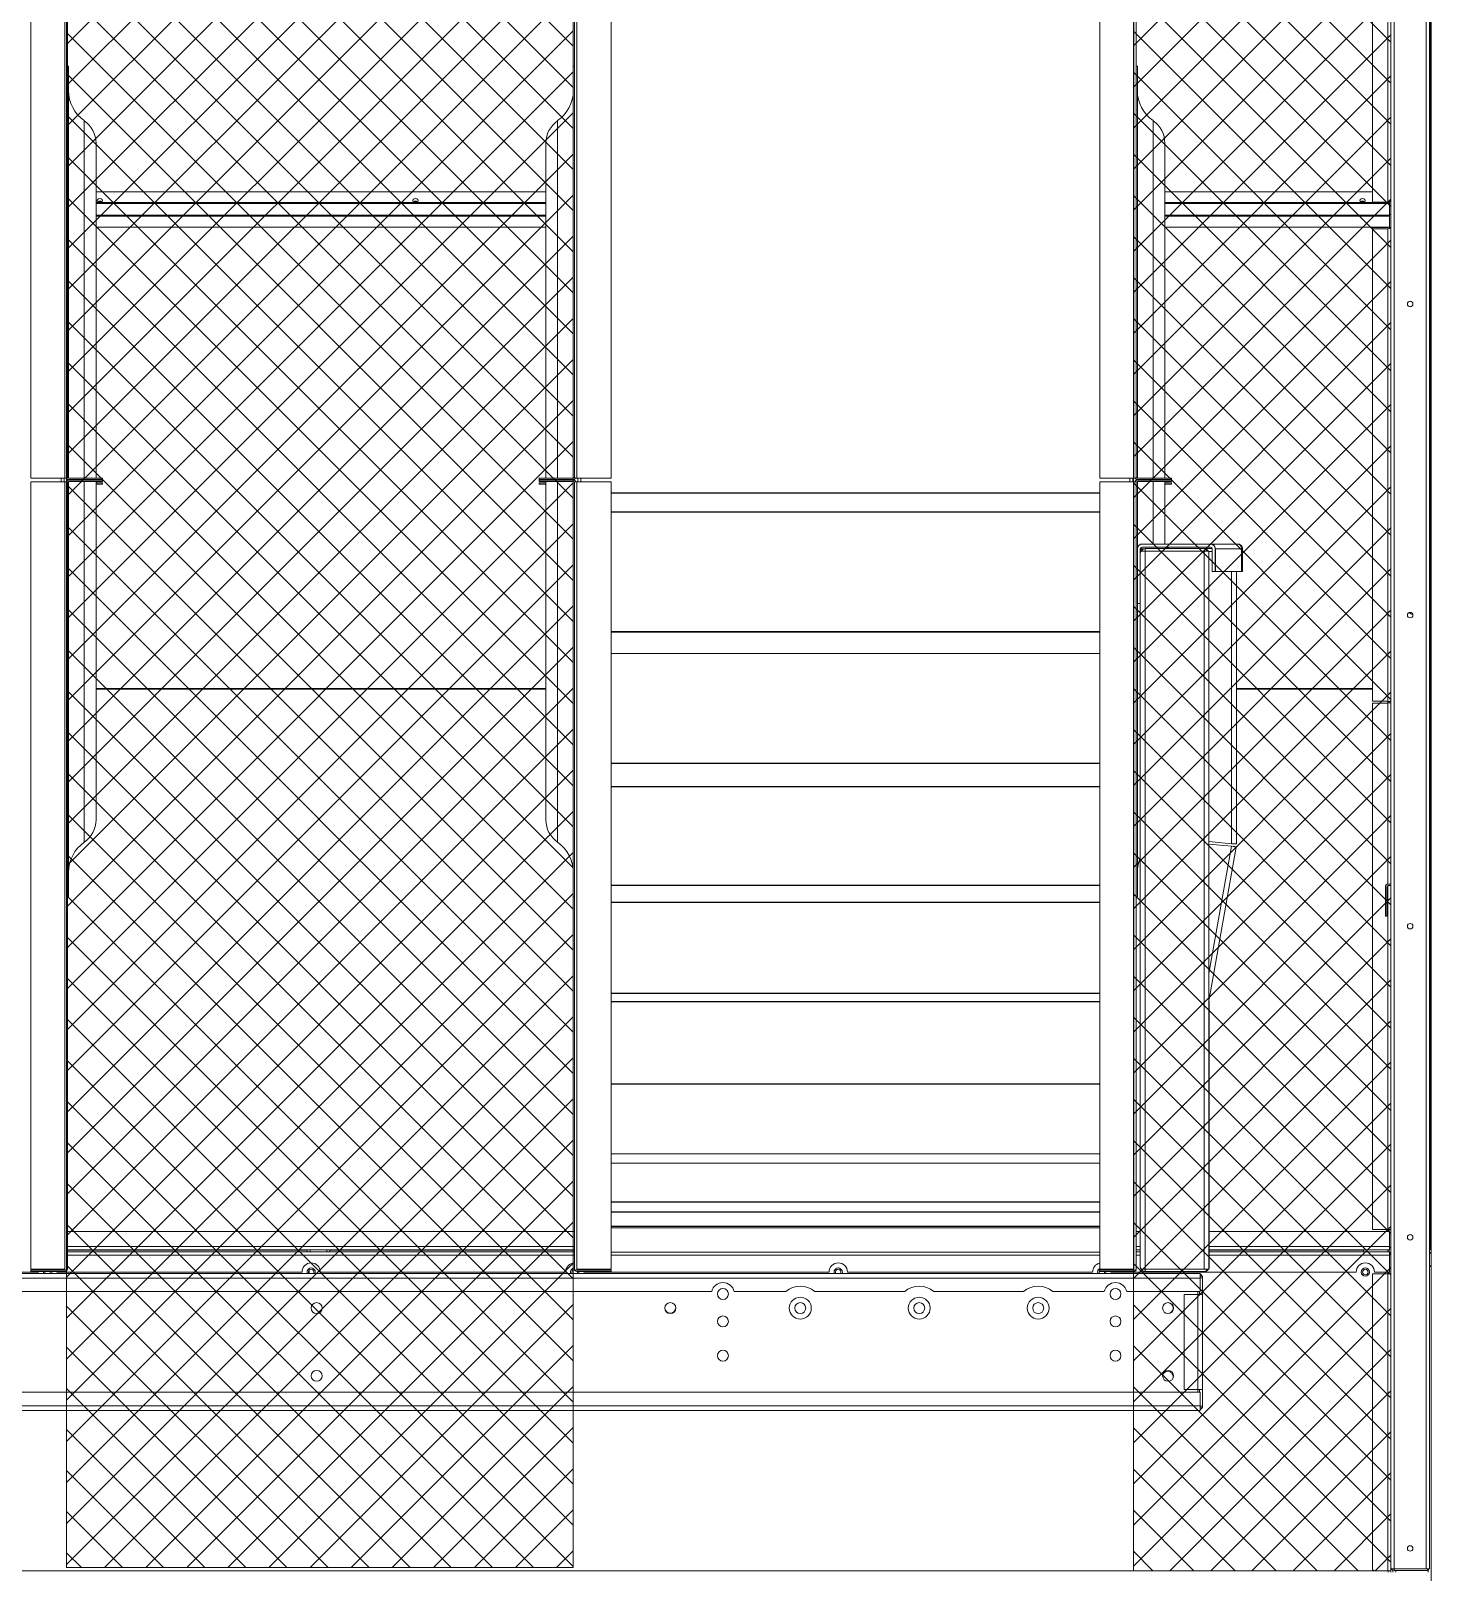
# Model space of a CAD drawing. Header units: millimetres. Extents: x -17070 to 48083, y -291348 to 45670.
# Drawn here: x 39357 to 40887, y 32607 to 34292 of the extents above; entities that cross this region are included whole.
import ezdxf

# ---------------------------------------------------------------- set-up
doc = ezdxf.new("R2010")
doc.units = ezdxf.units.MM
pattern_1 = [(45, (-1466092.448, -400540.574), (-22.4506403, 22.4506403), []), (135, (-1466092.448, -400540.574), (-22.4506403, -22.4506403), [])]

# ---------------------------------------------------------------- blocks, each defined once
blk = doc.blocks.new('2')
at = {"lineweight": 5}
h = blk.add_hatch(dxfattribs=at)
h.set_pattern_fill('ANSI37', scale=10)
h.set_pattern_definition(pattern_1)
h.paths.add_polyline_path([(39949.9, 32612.3), (39949.9, 34728.7), (39396.1, 34728.7), (39396.1, 32612.3)])
h = blk.add_hatch(dxfattribs=at)
h.set_pattern_fill('ANSI37', scale=10)
h.set_pattern_definition(pattern_1)
h.paths.add_polyline_path([(40843.4, 32608.9), (40843.4, 34725.3), (40561.9, 34725.3), (40561.9, 32608.9)])
at = {"color": 7, "lineweight": 20}
for p, q in [((40843.4, 32612.7), (40843.4, 36053.9)), ((40846.8, 32611), (40846.8, 36055.6)), ((40882, 36055.6), (40882, 32611)), ((40885.4, 36055.6), (40885.4, 32611)), ((40886.2, 32960.7), (40886.2, 35813.9)), ((37536, 32933.9), (40634.8, 32933.9)), ((37536, 32928.7), (40634.8, 32928.7)), ((38069.6, 32913.9), (40101.1, 32913.9)), ((37536, 32803.9), (40634.8, 32803.9)), ((40634.8, 32789.1), (37536, 32789.1)), ((40634.8, 32783.9), (37536, 32783.9)), ((37334.4, 32608.9), (40840.4, 32608.9))]:
    blk.add_line(p, q, dxfattribs=at)
at = {"color": 0, "lineweight": 20}
blk.add_line((40887.4, 36054), (40887.4, 32659.2), dxfattribs=at)
at = {"color": 7, "lineweight": 20, "ltscale": 0.258309}
for p, q in [((40823.4, 34724.5), (40823.4, 34104.6)), ((40840, 34104.6), (40840, 34724.5))]:
    blk.add_line(p, q, dxfattribs=at)
at = {"color": 7, "lineweight": 20, "ltscale": 0.349833}
for p, q in [((39357.1, 33803.1), (39357.1, 34642.7)), ((39394.3, 34642.7), (39394.3, 33803.1)), ((39953.9, 34642.7), (39953.9, 33803.1)), ((39991.1, 33803.1), (39991.1, 34642.7)), ((40525.1, 33803.1), (40525.1, 34642.7)), ((40562.3, 34642.7), (40562.3, 33803.1))]:
    blk.add_line(p, q, dxfattribs=at)
at = {"color": 7, "lineweight": 20, "ltscale": 0.348833}
for p, q in [((39397.1, 34641.5), (39397.1, 33804.3)), ((39951.1, 34641.5), (39951.1, 33804.3)), ((40565.1, 34641.5), (40565.1, 33804.3))]:
    blk.add_line(p, q, dxfattribs=at)
at = {"color": 7, "lineweight": 20, "ltscale": 0.023157}
for p, q in [((39397.1, 34197.8), (39397.1, 34253.3)), ((39398.3, 34197.8), (39398.3, 34253.3)), ((40565.1, 34197.8), (40565.1, 34253.3)), ((40566.3, 34197.8), (40566.3, 34253.3)), ((39949.9, 33400.9), (39949.9, 33345.3))]:
    blk.add_line(p, q, dxfattribs=at)
at = {"color": 7, "lineweight": 20, "ltscale": 0.0005}
for p, q in [((39397.1, 34253.3), (39398.3, 34253.3)), ((39951.1, 34253.3), (39949.9, 34253.3)), ((40565.1, 34253.3), (40566.3, 34253.3)), ((39397.1, 33345.3), (39398.3, 33345.3)), ((39951.1, 33345.3), (39949.9, 33345.3)), ((40565.1, 33345.3), (40566.3, 33345.3))]:
    blk.add_line(p, q, dxfattribs=at)
at = {"color": 7, "lineweight": 20, "ltscale": 0.187583}
blk.add_line((39949.9, 34253.3), (39949.9, 33803.1), dxfattribs=at)
at = {"color": 7, "lineweight": 20, "ltscale": 0.16394}
for p, q in [((39397.1, 33804.3), (39397.1, 34197.8)), ((40565.1, 33804.3), (40565.1, 34197.8))]:
    blk.add_line(p, q, dxfattribs=at)
at = {"color": 7, "lineweight": 20, "ltscale": 0.164426}
for p, q in [((39398.3, 33803.1), (39398.3, 34197.8)), ((40566.3, 33803.1), (40566.3, 34197.8))]:
    blk.add_line(p, q, dxfattribs=at)
at = {"color": 7, "lineweight": 20, "ltscale": 0.020113}
for p, q in [((39415.4, 34145.4), (39415.4, 34193.6)), ((40583.4, 34145.4), (40583.4, 34193.6)), ((39932.7, 33453.3), (39932.7, 33405))]:
    blk.add_line(p, q, dxfattribs=at)
at = {"color": 7, "lineweight": 20, "ltscale": 0.162715}
blk.add_line((39932.7, 34193.6), (39932.7, 33803.1), dxfattribs=at)
at = {"color": 7, "lineweight": 20, "ltscale": 0.018857}
for p, q in [((39428.3, 34169), (39428.3, 34123.8)), ((40596.3, 34169), (40596.3, 34123.8)), ((39428.3, 33429.6), (39428.3, 33474.9)), ((39919.9, 33429.6), (39919.9, 33474.9))]:
    blk.add_line(p, q, dxfattribs=at)
at = {"color": 7, "lineweight": 20, "ltscale": 0.152458}
for p, q in [((39428.3, 33803.1), (39428.3, 34169)), ((39919.9, 33803.1), (39919.9, 34169)), ((40596.3, 33803.1), (40596.3, 34169))]:
    blk.add_line(p, q, dxfattribs=at)
at = {"color": 7, "lineweight": 20, "ltscale": 0.142602}
for p, q in [((39415.4, 33803.1), (39415.4, 34145.4)), ((40583.4, 33803.1), (40583.4, 34145.4))]:
    blk.add_line(p, q, dxfattribs=at)
at = {"color": 7, "lineweight": 20, "ltscale": 0.133601}
for p, q in [((39428.3, 34123.8), (39428.3, 33803.1)), ((40596.3, 34123.8), (40596.3, 33803.1))]:
    blk.add_line(p, q, dxfattribs=at)
at = {"color": 7, "lineweight": 20, "ltscale": 0.20484}
for p, q in [((39919.9, 34116), (39428.3, 34116)), ((39919.9, 34104.3), (39428.3, 34104.3)), ((39919.9, 34103), (39428.3, 34103)), ((39919.9, 34090.3), (39428.3, 34090.3)), ((39919.9, 34089.1), (39428.3, 34089.1)), ((39428.3, 34077.1), (39919.9, 34077.1)), ((39919.9, 33573.1), (39428.3, 33573.1)), ((39919.9, 33572.2), (39428.3, 33572.2))]:
    blk.add_line(p, q, dxfattribs=at)
at = {"color": 7, "lineweight": 20, "ltscale": 0.094629}
blk.add_line((40823.4, 34116), (40596.3, 34116), dxfattribs=at)
at = {"color": 7, "lineweight": 20, "ltscale": 0.102254}
for p, q in [((40841.7, 34104.3), (40596.3, 34104.3)), ((40841.7, 34103), (40596.3, 34103)), ((40841.7, 34089.1), (40596.3, 34089.1))]:
    blk.add_line(p, q, dxfattribs=at)
at = {"color": 7, "lineweight": 20, "ltscale": 0.006917}
for p, q in [((40823.4, 34104.6), (40840, 34104.6)), ((40840, 34076.9), (40823.4, 34076.9)), ((40840, 34075.6), (40823.4, 34075.6)), ((40823.4, 33559.1), (40840, 33559.1)), ((40840, 33556.9), (40823.4, 33556.9)), ((40823.4, 32981.7), (40840, 32981.7)), ((40841.7, 32963.1), (40841.7, 32979.7)), ((40823.4, 32933.3), (40840, 32933.3))]:
    blk.add_line(p, q, dxfattribs=at)
at = {"color": 7, "lineweight": 20, "ltscale": 0.000183495}
blk.add_line((40841.4, 34104.8), (40841.4, 34104.3), dxfattribs=at)
at = {"color": 7, "lineweight": 20, "ltscale": 0.000535656}
for p, q in [((40841.7, 34103), (40841.7, 34104.3)), ((40823.4, 34075.6), (40823.4, 34076.9))]:
    blk.add_line(p, q, dxfattribs=at)
at = {"color": 7, "lineweight": 20, "ltscale": 0.005298}
blk.add_line((40841.7, 34090.3), (40841.7, 34103), dxfattribs=at)
at = {"color": 7, "lineweight": 20, "ltscale": 0.102253}
for p, q in [((40841.7, 34090.3), (40596.3, 34090.3)), ((40596.3, 34077.1), (40841.7, 34077.1))]:
    blk.add_line(p, q, dxfattribs=at)
at = {"color": 7, "lineweight": 20, "ltscale": 0.000708334}
for p, q in [((40843.4, 34091.2), (40841.7, 34091.2)), ((40846.8, 32609.3), (40846.8, 32611))]:
    blk.add_line(p, q, dxfattribs=at)
at = {"color": 7, "lineweight": 20, "ltscale": 4.87896e-05}
blk.add_line((40841.7, 34091.1), (40841.7, 34091.2), dxfattribs=at)
at = {"color": 7, "lineweight": 20, "ltscale": 0.000506051}
blk.add_line((40841.7, 34089.1), (40841.7, 34090.3), dxfattribs=at)
at = {"color": 7, "lineweight": 20, "ltscale": 0.004993}
blk.add_line((40841.7, 34077.1), (40841.7, 34089.1), dxfattribs=at)
at = {"color": 7, "lineweight": 20, "ltscale": 0.215196}
for p, q in [((40823.4, 34075.6), (40823.4, 33559.1)), ((40840, 33559.1), (40840, 34075.6))]:
    blk.add_line(p, q, dxfattribs=at)
at = {"color": 7, "lineweight": 20, "ltscale": 0.000102715}
for p, q in [((40840, 34076.9), (40840, 34077.1)), ((40841.4, 34077.1), (40841.4, 34076.9))]:
    blk.add_line(p, q, dxfattribs=at)
at = {"color": 7, "lineweight": 20, "ltscale": 0.000833333}
for p, q in [((40843.4, 34076.9), (40841.4, 34076.9)), ((40840, 32979.7), (40840, 32981.7)), ((40841.4, 32981.7), (40841.4, 32979.7)), ((40843.4, 32981.7), (40841.4, 32981.7)), ((40840, 32933.3), (40840, 32935.3)), ((40885.4, 32942.3), (40887.4, 32942.3)), ((40887.4, 32941.5), (40885.4, 32941.5))]:
    blk.add_line(p, q, dxfattribs=at)
at = {"color": 7, "lineweight": 20, "ltscale": 0.0155}
for p, q in [((39394.3, 33803.1), (39357.1, 33803.1)), ((39394.3, 33798.9), (39357.1, 33798.9)), ((39398.3, 33803.1), (39435.5, 33803.1)), ((39398.3, 33801.5), (39435.5, 33801.5)), ((39435.5, 33800.9), (39398.3, 33800.9)), ((39435.5, 33799.3), (39398.3, 33799.3)), ((39949.9, 33803.1), (39912.7, 33803.1)), ((39949.9, 33801.5), (39912.7, 33801.5)), ((39912.7, 33800.9), (39949.9, 33800.9)), ((39912.7, 33799.3), (39949.9, 33799.3)), ((39953.9, 33803.1), (39991.1, 33803.1)), ((39953.9, 33798.9), (39991.1, 33798.9)), ((40562.3, 33803.1), (40525.1, 33803.1)), ((40562.3, 33798.9), (40525.1, 33798.9)), ((40566.3, 33803.1), (40603.5, 33803.1)), ((40566.3, 33801.5), (40603.5, 33801.5)), ((40603.5, 33800.9), (40566.3, 33800.9)), ((40603.5, 33799.3), (40566.3, 33799.3)), ((39394.3, 32938.3), (39357.1, 32938.3)), ((39357.1, 32938), (39394.3, 32938)), ((39394.3, 32937.5), (39357.1, 32937.5)), ((39394.3, 32935.9), (39357.1, 32935.9)), ((39953.9, 32938.3), (39991.1, 32938.3)), ((39991.1, 32938), (39953.9, 32938)), ((39953.9, 32937.5), (39991.1, 32937.5)), ((39953.9, 32935.9), (39991.1, 32935.9)), ((40562.3, 32938.3), (40525.1, 32938.3)), ((40525.1, 32938), (40562.3, 32938)), ((40562.3, 32937.5), (40525.1, 32937.5)), ((40562.3, 32935.9), (40525.1, 32935.9))]:
    blk.add_line(p, q, dxfattribs=at)
at = {"color": 7, "lineweight": 20, "ltscale": 0.358583}
for p, q in [((39357.1, 32938.3), (39357.1, 33798.9)), ((39394.3, 33798.9), (39394.3, 32938.3)), ((39953.9, 33798.9), (39953.9, 32938.3)), ((39991.1, 32938.3), (39991.1, 33798.9)), ((40525.1, 32938.3), (40525.1, 33798.9)), ((40562.3, 33798.9), (40562.3, 32938.3))]:
    blk.add_line(p, q, dxfattribs=at)
at = {"color": 7, "lineweight": 20, "ltscale": 0.00175}
for p, q in [((39390.1, 33798.9), (39390.1, 33803.1)), ((39393.5, 33798.9), (39393.5, 33803.1)), ((39954.7, 33798.9), (39954.7, 33803.1)), ((39958.1, 33798.9), (39958.1, 33803.1)), ((40558.1, 33798.9), (40558.1, 33803.1)), ((40561.5, 33798.9), (40561.5, 33803.1))]:
    blk.add_line(p, q, dxfattribs=at)
at = {"color": 7, "lineweight": 20, "ltscale": 0.000824955}
for p, q in [((39396.2, 33803.1), (39394.3, 33803.1)), ((39951.9, 33803.1), (39953.9, 33803.1)), ((40564.2, 33803.1), (40562.3, 33803.1)), ((39396.2, 32937.5), (39394.3, 32937.5)), ((39951.9, 32937.5), (39953.9, 32937.5)), ((40564.2, 32937.5), (40562.3, 32937.5))]:
    blk.add_line(p, q, dxfattribs=at)
at = {"color": 7, "lineweight": 20, "ltscale": 0.000912135}
for p, q in [((39396.4, 33798.9), (39394.3, 33798.9)), ((39951.7, 33798.9), (39953.9, 33798.9)), ((40564.4, 33798.9), (40562.3, 33798.9))]:
    blk.add_line(p, q, dxfattribs=at)
at = {"color": 7, "lineweight": 20, "ltscale": 0.000112267}
for p, q in [((39395.5, 33799.3), (39395.7, 33799.3)), ((40563.5, 33799.3), (40563.7, 33799.3))]:
    blk.add_line(p, q, dxfattribs=at)
at = {"color": 7, "lineweight": 20, "ltscale": 0.000166667}
for p, q in [((39395.5, 33799.3), (39395.5, 33798.9)), ((40563.5, 33799.3), (40563.5, 33798.9))]:
    blk.add_line(p, q, dxfattribs=at)
at = {"color": 7, "lineweight": 20, "ltscale": 0.000666667}
for p, q in [((39395.7, 33799.3), (39397.2, 33798.7)), ((39396.1, 33802.6), (39397.3, 33803.6)), ((39435.5, 33801.5), (39435.5, 33803.1)), ((39435.5, 33800.9), (39435.5, 33799.3)), ((39435.5, 33797.9), (39435.5, 33796.3)), ((39912.7, 33801.5), (39912.7, 33803.1)), ((39912.7, 33800.9), (39912.7, 33799.3)), ((39912.7, 33797.9), (39912.7, 33796.3)), ((39952, 33802.6), (39950.8, 33803.6)), ((39952.4, 33799.3), (39950.9, 33798.7)), ((40563.7, 33799.3), (40565.2, 33798.7)), ((40564.1, 33802.6), (40565.3, 33803.6)), ((40603.5, 33801.5), (40603.5, 33803.1)), ((40603.5, 33800.9), (40603.5, 33799.3)), ((40603.5, 33797.9), (40603.5, 33796.3)), ((40837.4, 33324.3), (40839, 33324.3)), ((39357.1, 32937.5), (39357.1, 32935.9)), ((39991.1, 32937.5), (39991.1, 32935.9)), ((40525.1, 32937.5), (40525.1, 32935.9)), ((40840.4, 32607.3), (40840.4, 32608.9))]:
    blk.add_line(p, q, dxfattribs=at)
at = {"color": 7, "lineweight": 20, "ltscale": 1.40382e-05}
for p, q in [((39397.1, 33804.3), (39397.1, 33804.3)), ((40565.1, 33804.3), (40565.1, 33804.3))]:
    blk.add_line(p, q, dxfattribs=at)
at = {"color": 7, "lineweight": 20, "ltscale": 0.000474957}
for p, q in [((39397.1, 33800.7), (39397.1, 33801.8)), ((40565.1, 33800.7), (40565.1, 33801.8))]:
    blk.add_line(p, q, dxfattribs=at)
at = {"color": 7, "lineweight": 20, "ltscale": 1.44759e-05}
for p, q in [((39397.1, 33798.2), (39397.1, 33798.1)), ((40565.1, 33798.2), (40565.1, 33798.1))]:
    blk.add_line(p, q, dxfattribs=at)
at = {"color": 7, "lineweight": 20, "ltscale": 0.188681}
for p, q in [((39397.1, 33345.3), (39397.1, 33798.2)), ((40565.1, 33345.3), (40565.1, 33798.2))]:
    blk.add_line(p, q, dxfattribs=at)
at = {"color": 7, "lineweight": 20, "ltscale": 0.358083}
for p, q in [((39397.1, 33798.1), (39397.1, 32938.7)), ((39951.1, 33798.1), (39951.1, 32938.7)), ((40565.1, 33798.1), (40565.1, 32938.7))]:
    blk.add_line(p, q, dxfattribs=at)
at = {"color": 7, "lineweight": 20, "ltscale": 0.000250005}
for p, q in [((39398.3, 33800.9), (39398.3, 33801.5)), ((39932.7, 33801.5), (39932.7, 33800.9)), ((39949.9, 33801.5), (39949.9, 33800.9)), ((40566.3, 33800.9), (40566.3, 33801.5))]:
    blk.add_line(p, q, dxfattribs=at)
at = {"color": 7, "lineweight": 20, "ltscale": 0.189167}
blk.add_line((39398.3, 33345.3), (39398.3, 33799.3), dxfattribs=at)
at = {"color": 7, "lineweight": 20, "ltscale": 0.000250003}
for p, q in [((39415.4, 33800.9), (39415.4, 33801.5)), ((40583.4, 33800.9), (40583.4, 33801.5))]:
    blk.add_line(p, q, dxfattribs=at)
at = {"color": 7, "lineweight": 20, "ltscale": 0.164299}
blk.add_line((39415.4, 33405), (39415.4, 33799.3), dxfattribs=at)
at = {"color": 7, "lineweight": 20, "ltscale": 0.00025}
for p, q in [((39428.3, 33801.5), (39428.3, 33800.9)), ((39428.3, 33800.9), (39428.3, 33801.5)), ((40596.3, 33801.5), (40596.3, 33800.9)), ((40596.3, 33800.9), (40596.3, 33801.5))]:
    blk.add_line(p, q, dxfattribs=at)
at = {"color": 7, "lineweight": 20, "ltscale": 0.154042}
blk.add_line((39428.3, 33799.3), (39428.3, 33429.6), dxfattribs=at)
at = {"color": 7, "lineweight": 20, "ltscale": 0.135185}
for p, q in [((39428.3, 33474.9), (39428.3, 33799.3)), ((39919.9, 33474.9), (39919.9, 33799.3))]:
    blk.add_line(p, q, dxfattribs=at)
at = {"color": 7, "lineweight": 20, "ltscale": 0.003004}
for p, q in [((39435.5, 33797.9), (39428.3, 33797.9)), ((39435.5, 33796.3), (39428.3, 33796.3)), ((40603.5, 33797.9), (40596.3, 33797.9)), ((40603.5, 33796.3), (40596.3, 33796.3))]:
    blk.add_line(p, q, dxfattribs=at)
at = {"color": 7, "lineweight": 20, "ltscale": 0.000249486}
for p, q in [((39435.5, 33800.9), (39435.5, 33801.5)), ((39912.7, 33800.9), (39912.7, 33801.5)), ((40603.5, 33800.9), (40603.5, 33801.5))]:
    blk.add_line(p, q, dxfattribs=at)
at = {"color": 7, "lineweight": 20, "ltscale": 0.003003}
for p, q in [((39912.7, 33797.9), (39919.9, 33797.9)), ((39912.7, 33796.3), (39919.9, 33796.3))]:
    blk.add_line(p, q, dxfattribs=at)
at = {"color": 7, "lineweight": 20, "ltscale": 0.000250031}
blk.add_line((39919.9, 33800.9), (39919.9, 33801.5), dxfattribs=at)
at = {"color": 7, "lineweight": 20, "ltscale": 0.144186}
blk.add_line((39932.7, 33799.3), (39932.7, 33453.3), dxfattribs=at)
at = {"color": 7, "lineweight": 20, "ltscale": 0.16601}
blk.add_line((39949.9, 33799.3), (39949.9, 33400.9), dxfattribs=at)
at = {"color": 7, "lineweight": 20, "ltscale": 0.000475359}
blk.add_line((39951.1, 33801.8), (39951.1, 33800.7), dxfattribs=at)
at = {"color": 7, "lineweight": 20, "ltscale": 0.000112674}
blk.add_line((39952.7, 33799.3), (39952.4, 33799.3), dxfattribs=at)
at = {"color": 7, "lineweight": 20, "ltscale": 0.000166447}
blk.add_line((39952.7, 33799.3), (39952.7, 33798.9), dxfattribs=at)
at = {"color": 7, "lineweight": 20, "ltscale": 0.03066}
blk.add_line((40566.3, 33725.7), (40566.3, 33799.3), dxfattribs=at)
at = {"color": 7, "lineweight": 20, "ltscale": 0.0285}
for p, q in [((40583.4, 33730.9), (40583.4, 33799.3)), ((40596.3, 33799.3), (40596.3, 33730.9)), ((40596.3, 33730.9), (40596.3, 33799.3))]:
    blk.add_line(p, q, dxfattribs=at)
at = {"color": 7, "lineweight": 20, "ltscale": 0.2225}
for p, q in [((39991.1, 33787), (40525.1, 33787)), ((39991.1, 33786.4), (40525.1, 33786.4)), ((39991.1, 33766.1), (40525.1, 33766.1)), ((39991.1, 33765.8), (40525.1, 33765.8)), ((39991.1, 33635.4), (40525.1, 33635.4)), ((39991.1, 33634.8), (40525.1, 33634.8)), ((39991.1, 33611.5), (40525.1, 33611.5)), ((39991.1, 33611.2), (40525.1, 33611.2)), ((39991.1, 33491.6), (40525.1, 33491.6)), ((39991.1, 33491), (40525.1, 33491)), ((39991.1, 33465.8), (40525.1, 33465.8)), ((39991.1, 33465.6), (40525.1, 33465.6)), ((39991.1, 33358.2), (40525.1, 33358.2)), ((39991.1, 33357.7), (40525.1, 33357.7)), ((39991.1, 33339.5), (40525.1, 33339.5)), ((39991.1, 33339.3), (40525.1, 33339.3)), ((39991.1, 33240.2), (40525.1, 33240.2)), ((39991.1, 33239.8), (40525.1, 33239.8)), ((39991.1, 33230.9), (40525.1, 33230.9)), ((39991.1, 33230.7), (40525.1, 33230.7)), ((39991.1, 33141.2), (40525.1, 33141.2)), ((39991.1, 33140.8), (40525.1, 33140.8)), ((39991.1, 33064.6), (40525.1, 33064.6)), ((39991.1, 33064.4), (40525.1, 33064.4)), ((39991.1, 33054.5), (40525.1, 33054.5)), ((39991.1, 33054.4), (40525.1, 33054.4)), ((39991.1, 33011.9), (40525.1, 33011.9)), ((39991.1, 33011.7), (40525.1, 33011.7)), ((39991.1, 33001), (40525.1, 33001)), ((39991.1, 33000.9), (40525.1, 33000.9)), ((39991.1, 32985.3), (40525.1, 32985.3)), ((39991.1, 32985.2), (40525.1, 32985.2)), ((39991.1, 32983.8), (40525.1, 32983.8)), ((40525.1, 32957.2), (39991.1, 32957.2)), ((39991.1, 32957.2), (40525.1, 32957.2)), ((40525.1, 32953.9), (39991.1, 32953.9))]:
    blk.add_line(p, q, dxfattribs=at)
at = {"color": 7, "lineweight": 20, "ltscale": 0.024917}
for p, q in [((40566.3, 33665.9), (40566.3, 33725.7)), ((40569.5, 33665.9), (40569.5, 33725.7))]:
    blk.add_line(p, q, dxfattribs=at)
at = {"color": 7, "lineweight": 20, "ltscale": 0.000166594}
blk.add_line((40569.5, 33730.5), (40569.5, 33730.9), dxfattribs=at)
at = {"color": 7, "lineweight": 20, "ltscale": 0.00081822}
blk.add_line((40569.5, 33730.9), (40571.4, 33730.9), dxfattribs=at)
at = {"color": 7, "lineweight": 20, "ltscale": 0.000997463}
blk.add_line((40570.2, 33723.3), (40570.2, 33725.7), dxfattribs=at)
at = {"color": 7, "lineweight": 20, "ltscale": 0.00128}
blk.add_line((40570.2, 33725.7), (40573.2, 33725.7), dxfattribs=at)
at = {"color": 7, "lineweight": 20, "ltscale": 0.000634599}
for p, q in [((40571, 33724.4), (40572.1, 33723.3)), ((40571, 32937.5), (40572.1, 32938.5))]:
    blk.add_line(p, q, dxfattribs=at)
at = {"color": 7, "lineweight": 20, "ltscale": 9.39111e-06}
blk.add_line((40571.4, 33727.7), (40571.5, 33727.7), dxfattribs=at)
at = {"color": 7, "lineweight": 20, "ltscale": 0.031083}
for p, q in [((40571.5, 33730.9), (40646.1, 33730.9)), ((40571.5, 33727.7), (40646.1, 33727.7))]:
    blk.add_line(p, q, dxfattribs=at)
at = {"color": 7, "lineweight": 20, "ltscale": 0.02775}
for p, q in [((40641.3, 33725.9), (40574.7, 33725.9)), ((40641.3, 32935.9), (40574.7, 32935.9))]:
    blk.add_line(p, q, dxfattribs=at)
at = {"color": 7, "lineweight": 20, "ltscale": 0.001083}
for p, q in [((40574.7, 33725.9), (40574.7, 33723.3)), ((40641.3, 33725.9), (40641.3, 33723.3)), ((40574.7, 32935.9), (40574.7, 32938.5)), ((40641.3, 32935.9), (40641.3, 32938.5)), ((40637.4, 32930.7), (40634.8, 32930.7)), ((40637.4, 32928.9), (40634.8, 32928.9)), ((40637.4, 32788.9), (40634.8, 32788.9)), ((40637.4, 32787.1), (40634.8, 32787.1))]:
    blk.add_line(p, q, dxfattribs=at)
at = {"color": 7, "lineweight": 20, "ltscale": 0.002829}
blk.add_line((40641.3, 33725.9), (40648, 33725.9), dxfattribs=at)
at = {"color": 7, "lineweight": 20, "ltscale": 0.000819267}
blk.add_line((40648.1, 33730.9), (40646.1, 33730.9), dxfattribs=at)
at = {"color": 7, "lineweight": 20, "ltscale": 8.70759e-06}
blk.add_line((40646.1, 33727.7), (40646.1, 33727.7), dxfattribs=at)
at = {"color": 7, "lineweight": 20, "ltscale": 0.000166639}
blk.add_line((40648.1, 33730.5), (40648.1, 33730.9), dxfattribs=at)
at = {"color": 7, "lineweight": 20, "ltscale": 0.000291667}
for p, q in [((40648.1, 33730.9), (40648.8, 33730.9)), ((40677.4, 33730.9), (40678.1, 33730.9))]:
    blk.add_line(p, q, dxfattribs=at)
at = {"color": 7, "lineweight": 20, "ltscale": 0.010333}
for p, q in [((40648.1, 33725.7), (40648.1, 33700.9)), ((40651.3, 33725.7), (40651.3, 33700.9)), ((40651.5, 33725.7), (40651.5, 33700.9)), ((40680.1, 33700.9), (40680.1, 33725.7)), ((40681.3, 33725.7), (40681.3, 33700.9))]:
    blk.add_line(p, q, dxfattribs=at)
at = {"color": 7, "lineweight": 20, "ltscale": 0.011195}
blk.add_line((40675.6, 33730.9), (40648.8, 33730.9), dxfattribs=at)
at = {"color": 7, "lineweight": 20, "ltscale": 0.000314939}
blk.add_line((40648.8, 33730.2), (40648.8, 33730.9), dxfattribs=at)
at = {"color": 7, "lineweight": 20, "ltscale": 0.011916}
for p, q in [((40680.1, 33725.7), (40651.5, 33725.7)), ((40651.5, 33700.9), (40680.1, 33700.9))]:
    blk.add_line(p, q, dxfattribs=at)
at = {"color": 7, "lineweight": 20, "ltscale": 0.000721688}
blk.add_line((40677.4, 33730.9), (40675.6, 33730.9), dxfattribs=at)
at = {"color": 7, "lineweight": 20, "ltscale": 0.000343137}
blk.add_line((40678.1, 33730.9), (40678.1, 33730.1), dxfattribs=at)
at = {"color": 7, "lineweight": 20, "ltscale": 0.324833}
blk.add_line((40569.5, 32941.1), (40569.5, 33720.7), dxfattribs=at)
at = {"color": 7, "lineweight": 20, "ltscale": 0.001783}
for p, q in [((40570.4, 33723.3), (40574.7, 33723.3)), ((40570.4, 32938.5), (40574.7, 32938.5))]:
    blk.add_line(p, q, dxfattribs=at)
at = {"color": 7, "lineweight": 20, "ltscale": 0.026917}
for p, q in [((40639.3, 33723.3), (40574.7, 33723.3)), ((40639.3, 32938.5), (40574.7, 32938.5))]:
    blk.add_line(p, q, dxfattribs=at)
at = {"color": 7, "lineweight": 20, "ltscale": 0.327}
for p, q in [((40574.7, 32938.5), (40574.7, 33723.3)), ((40639.3, 33723.3), (40639.3, 32938.5)), ((40644.5, 33723.3), (40644.5, 32938.5))]:
    blk.add_line(p, q, dxfattribs=at)
at = {"color": 7, "lineweight": 20, "ltscale": 0.002167}
for p, q in [((40639.3, 33723.3), (40644.5, 33723.3)), ((40669, 33400.7), (40674.1, 33399.8)), ((40669.3, 33403.5), (40674.5, 33403.5)), ((40634.8, 32933.9), (40634.8, 32928.7)), ((40639.3, 32938.5), (40644.5, 32938.5)), ((40632.2, 32910.7), (40637.4, 32910.7)), ((40632.2, 32807.1), (40637.4, 32807.1)), ((40634.8, 32783.9), (40634.8, 32789.1))]:
    blk.add_line(p, q, dxfattribs=at)
at = {"color": 7, "lineweight": 20, "ltscale": 0.0015}
blk.add_line((40644.5, 33722.7), (40648.1, 33722.7), dxfattribs=at)
at = {"color": 7, "lineweight": 20, "ltscale": 0.001333}
for p, q in [((40648.1, 33700.9), (40651.3, 33700.9)), ((40569.5, 33665.9), (40566.3, 33665.9)), ((40671, 33400.6), (40674.2, 33400)), ((40671.3, 33403.5), (40674.5, 33403.5)), ((40671.3, 33403.3), (40674.5, 33403.3)), ((40843.4, 33359.3), (40840.2, 33359.3)), ((40843.4, 33357.7), (40840.2, 33357.7)), ((40632.2, 32913.9), (40632.2, 32910.7)), ((40634.2, 32910.7), (40634.2, 32913.9)), ((40632.2, 32807.1), (40632.2, 32803.9)), ((40634.2, 32803.9), (40634.2, 32807.1)), ((40637.4, 32807.1), (40634.2, 32807.1))]:
    blk.add_line(p, q, dxfattribs=at)
at = {"color": 7, "lineweight": 20, "ltscale": 0.000113034}
blk.add_line((40651.3, 33700.9), (40651.5, 33700.9), dxfattribs=at)
at = {"color": 7, "lineweight": 20, "ltscale": 0.123928}
for p, q in [((40669.3, 33700.9), (40669.3, 33403.5)), ((40674.5, 33700.9), (40674.5, 33403.5))]:
    blk.add_line(p, q, dxfattribs=at)
at = {"color": 7, "lineweight": 20, "ltscale": 0.000470301}
blk.add_line((40680.1, 33700.9), (40681.3, 33700.9), dxfattribs=at)
at = {"color": 7, "lineweight": 20, "ltscale": 0.133583}
blk.add_line((40566.3, 33345.3), (40566.3, 33665.9), dxfattribs=at)
at = {"color": 7, "lineweight": 20, "ltscale": 0.062042}
for p, q in [((40823.4, 33573.1), (40674.5, 33573.1)), ((40823.4, 33572.2), (40674.5, 33572.2))]:
    blk.add_line(p, q, dxfattribs=at)
at = {"color": 7, "lineweight": 20, "ltscale": 0.239669}
blk.add_line((40823.4, 33556.9), (40823.4, 32981.7), dxfattribs=at)
at = {"color": 7, "lineweight": 20, "ltscale": 0.000162643}
blk.add_line((40840, 33559.1), (40840, 33558.7), dxfattribs=at)
at = {"color": 7, "lineweight": 20, "ltscale": 0.000534728}
blk.add_line((40840, 33557.4), (40840, 33558.7), dxfattribs=at)
at = {"color": 7, "lineweight": 20, "ltscale": 0.001417}
for p, q in [((40843.4, 33557.4), (40840, 33557.4)), ((40843.4, 32981.7), (40840, 32981.7)), ((40841.7, 32959.7), (40841.7, 32963.1)), ((40841.7, 32957.3), (40841.7, 32953.9)), ((40840, 32933.3), (40843.4, 32933.3)), ((40882, 32611), (40885.4, 32611))]:
    blk.add_line(p, q, dxfattribs=at)
at = {"color": 7, "lineweight": 20, "ltscale": 0.000212316}
blk.add_line((40840, 33556.9), (40840, 33557.4), dxfattribs=at)
at = {"color": 7, "lineweight": 20, "ltscale": 0.082338}
blk.add_line((40840, 33359.3), (40840, 33556.9), dxfattribs=at)
at = {"color": 7, "lineweight": 20, "ltscale": 0.000615509}
blk.add_line((40841.4, 33557.4), (40841.4, 33558.9), dxfattribs=at)
at = {"color": 7, "lineweight": 20, "ltscale": 0.010373}
blk.add_line((40644.5, 33405.7), (40669.3, 33403.5), dxfattribs=at)
at = {"color": 7, "lineweight": 20, "ltscale": 0.010271}
blk.add_line((40644.5, 33402.9), (40669, 33400.7), dxfattribs=at)
at = {"color": 7, "lineweight": 20, "ltscale": 0.058923}
blk.add_line((40669, 33400.7), (40644.5, 33261.5), dxfattribs=at)
at = {"color": 7, "lineweight": 20, "ltscale": 0.07039}
blk.add_line((40674.1, 33399.8), (40644.8, 33233.5), dxfattribs=at)
at = {"color": 7, "lineweight": 20, "ltscale": 7.29072e-05}
for p, q in [((40671, 33400.6), (40671, 33400.4)), ((40671.3, 33403.3), (40671.3, 33403.5)), ((40674.2, 33400), (40674.1, 33399.8)), ((40674.5, 33403.3), (40674.5, 33403.5))]:
    blk.add_line(p, q, dxfattribs=at)
at = {"color": 7, "lineweight": 20, "ltscale": 0.000167165}
for p, q in [((40673.7, 33399.9), (40674.1, 33399.8)), ((40637.4, 32910.7), (40637, 32910.7))]:
    blk.add_line(p, q, dxfattribs=at)
at = {"color": 7, "lineweight": 20, "ltscale": 0.013417}
for p, q in [((40837.4, 33324.3), (40837.4, 33356.5)), ((40839, 33324.3), (40839, 33356.5))]:
    blk.add_line(p, q, dxfattribs=at)
at = {"color": 7, "lineweight": 20, "ltscale": 0.15666}
blk.add_line((40840, 32981.7), (40840, 33357.7), dxfattribs=at)
at = {"color": 7, "lineweight": 20, "ltscale": 0.32425}
blk.add_line((40887.4, 33362.3), (40887.4, 32584.1), dxfattribs=at)
at = {"color": 7, "lineweight": 20, "ltscale": 0.000144479}
blk.add_line((40644.8, 33233.5), (40644.5, 33233.5), dxfattribs=at)
at = {"color": 7, "lineweight": 20, "ltscale": 6.12627e-05}
for p, q in [((40644.6, 33231.2), (40644.5, 33231.2)), ((40644.5, 32939.1), (40644.6, 32939.1))]:
    blk.add_line(p, q, dxfattribs=at)
at = {"color": 7, "lineweight": 20, "ltscale": 0.121708}
blk.add_line((40644.6, 33231.2), (40644.6, 32939.1), dxfattribs=at)
at = {"color": 7, "lineweight": 20, "ltscale": 0.230833}
for p, q in [((39951.1, 32979.7), (39397.1, 32979.7)), ((39951.1, 32963.1), (39397.1, 32963.1)), ((39951.1, 32959.7), (39397.1, 32959.7)), ((39951.1, 32957.3), (39397.1, 32957.3)), ((39951.1, 32953.9), (39397.1, 32953.9))]:
    blk.add_line(p, q, dxfattribs=at)
at = {"color": 7, "lineweight": 20, "ltscale": 0.001834}
for p, q in [((40569.5, 32979.7), (40565.1, 32979.7)), ((40569.5, 32963.1), (40565.1, 32963.1)), ((40569.5, 32959.7), (40565.1, 32959.7)), ((40569.5, 32957.3), (40565.1, 32957.3)), ((40569.5, 32953.9), (40565.1, 32953.9))]:
    blk.add_line(p, q, dxfattribs=at)
at = {"color": 7, "lineweight": 20, "ltscale": 0.082106}
for p, q in [((40841.7, 32979.7), (40644.6, 32979.7)), ((40841.7, 32963.1), (40644.6, 32963.1)), ((40841.7, 32959.7), (40644.6, 32959.7)), ((40841.7, 32957.3), (40644.6, 32957.3)), ((40841.7, 32953.9), (40644.6, 32953.9))]:
    blk.add_line(p, q, dxfattribs=at)
at = {"color": 7, "lineweight": 20, "ltscale": 0.109084}
blk.add_line((39658.9, 32959.3), (39397.1, 32959.3), dxfattribs=at)
at = {"color": 7, "lineweight": 20, "ltscale": 0.001}
for p, q in [((39658.9, 32957.3), (39658.9, 32959.7)), ((39662.3, 32957.3), (39662.3, 32959.7)), ((39680.5, 32957.3), (39680.5, 32959.7)), ((39683.9, 32957.3), (39683.9, 32959.7)), ((40840, 32957.3), (40840, 32959.7)), ((40841.4, 32959.7), (40841.4, 32957.3))]:
    blk.add_line(p, q, dxfattribs=at)
at = {"color": 7, "lineweight": 20, "ltscale": 0.111332}
blk.add_line((39951.1, 32959.3), (39683.9, 32959.3), dxfattribs=at)
at = {"color": 7, "lineweight": 20, "ltscale": 0.007669}
blk.add_line((39991.1, 32957.2), (39991.1, 32938.8), dxfattribs=at)
at = {"color": 7, "lineweight": 20, "ltscale": 0.070314}
blk.add_line((40813.4, 32959.3), (40644.6, 32959.3), dxfattribs=at)
at = {"color": 7, "lineweight": 20, "ltscale": 0.000999741}
blk.add_line((40813.4, 32959.7), (40813.4, 32957.3), dxfattribs=at)
at = {"color": 7, "lineweight": 20, "ltscale": 0.000708333}
for p, q in [((40843.4, 32962.6), (40841.7, 32962.6)), ((40843.4, 32961.7), (40841.7, 32961.7)), ((40841.7, 32955.3), (40843.4, 32955.3)), ((40841.7, 32954.4), (40843.4, 32954.4)), ((40883.4, 32609.3), (40883.4, 32611))]:
    blk.add_line(p, q, dxfattribs=at)
at = {"color": 7, "lineweight": 20, "ltscale": 0.000415173}
blk.add_line((40842.4, 32956.3), (40841.7, 32955.6), dxfattribs=at)
at = {"color": 7, "lineweight": 20, "ltscale": 0.00775}
blk.add_line((40841.7, 32935.3), (40841.7, 32953.9), dxfattribs=at)
at = {"color": 7, "lineweight": 20, "ltscale": 0.00033334}
blk.add_line((40885.4, 32960.7), (40886.2, 32960.7), dxfattribs=at)
at = {"color": 7, "lineweight": 20, "ltscale": 0.000167347}
blk.add_line((40885.8, 32959.3), (40885.4, 32959.3), dxfattribs=at)
at = {"color": 7, "lineweight": 20, "ltscale": 0.000583334}
blk.add_line((40885.8, 32959.3), (40885.8, 32960.7), dxfattribs=at)
at = {"color": 7, "lineweight": 20, "ltscale": 0.000500046}
blk.add_line((40886.2, 32960.7), (40887.4, 32960.7), dxfattribs=at)
at = {"color": 7, "lineweight": 20, "ltscale": 0.111667}
for p, q in [((39365.4, 32935.3), (39097.4, 32935.3)), ((39653.4, 32935.3), (39385.4, 32935.3)), ((39941.4, 32935.3), (39673.4, 32935.3)), ((40229.4, 32935.3), (39961.4, 32935.3)), ((40517.4, 32935.3), (40249.4, 32935.3)), ((40805.4, 32935.3), (40537.4, 32935.3))]:
    blk.add_line(p, q, dxfattribs=at)
at = {"color": 7, "lineweight": 20, "ltscale": 0.000128262}
for p, q in [((39357.1, 32938.3), (39357.1, 32938)), ((40525.1, 32938.3), (40525.1, 32938))]:
    blk.add_line(p, q, dxfattribs=at)
at = {"color": 7, "lineweight": 20, "ltscale": 0.000333333}
for p, q in [((39394.3, 32937.5), (39394.3, 32938.3)), ((39953.9, 32937.5), (39953.9, 32938.3)), ((40562.3, 32937.5), (40562.3, 32938.3))]:
    blk.add_line(p, q, dxfattribs=at)
at = {"color": 7, "lineweight": 20, "ltscale": 0.000364732}
for p, q in [((39395.8, 32937.5), (39396.4, 32937)), ((39952.4, 32937.5), (39951.7, 32937)), ((40563.8, 32937.5), (40564.4, 32937))]:
    blk.add_line(p, q, dxfattribs=at)
at = {"color": 7, "lineweight": 20, "ltscale": 0.001515}
blk.add_line((39661.4, 32937.6), (39661.4, 32933.9), dxfattribs=at)
at = {"color": 7, "lineweight": 20, "ltscale": 0.00033324}
blk.add_line((39991.1, 32938.8), (39991.1, 32938), dxfattribs=at)
at = {"color": 7, "lineweight": 20, "ltscale": 6.13718e-05}
blk.add_line((40641.4, 32935.9), (40641.3, 32935.9), dxfattribs=at)
at = {"color": 7, "lineweight": 20, "ltscale": 0.000193526}
blk.add_line((40641.4, 32936.4), (40641.4, 32935.9), dxfattribs=at)
at = {"color": 7, "lineweight": 20, "ltscale": 0.134725}
blk.add_line((40823.4, 32610), (40823.4, 32933.3), dxfattribs=at)
at = {"color": 7, "lineweight": 20, "ltscale": 0.006792}
blk.add_line((40841.7, 32935.3), (40825.4, 32935.3), dxfattribs=at)
at = {"color": 7, "lineweight": 20, "ltscale": 0.135166}
blk.add_line((40840, 32933.3), (40840, 32608.9), dxfattribs=at)
at = {"color": 7, "lineweight": 20, "ltscale": 0.000833334}
blk.add_line((40841.4, 32935.3), (40841.4, 32933.3), dxfattribs=at)
at = {"color": 7, "lineweight": 20, "ltscale": 0.000128159}
blk.add_line((40843.1, 32933.3), (40843.4, 32933.3), dxfattribs=at)
at = {"color": 7, "lineweight": 20, "ltscale": 0.006167}
for p, q in [((40634.8, 32913.9), (40634.8, 32928.7)), ((40617.4, 32910.7), (40632.2, 32910.7)), ((40617.4, 32807.1), (40632.2, 32807.1)), ((40634.8, 32803.9), (40634.8, 32789.1))]:
    blk.add_line(p, q, dxfattribs=at)
at = {"color": 7, "lineweight": 20, "ltscale": 0.00075}
for p, q in [((40637.4, 32928.9), (40637.4, 32930.7)), ((40637.4, 32788.9), (40637.4, 32787.1))]:
    blk.add_line(p, q, dxfattribs=at)
at = {"color": 7, "lineweight": 20, "ltscale": 0.007583}
for p, q in [((40637.4, 32928.9), (40637.4, 32910.7)), ((40637.4, 32807.1), (40637.4, 32788.9))]:
    blk.add_line(p, q, dxfattribs=at)
at = {"color": 7, "lineweight": 20, "ltscale": 0.023491}
for p, q in [((40125.6, 32913.9), (40182, 32913.9)), ((40473.7, 32913.9), (40530.1, 32913.9))]:
    blk.add_line(p, q, dxfattribs=at)
at = {"color": 7, "lineweight": 20, "ltscale": 0.040938}
for p, q in [((40213.7, 32913.9), (40312, 32913.9)), ((40343.7, 32913.9), (40442, 32913.9))]:
    blk.add_line(p, q, dxfattribs=at)
at = {"color": 7, "lineweight": 20, "ltscale": 0.033397}
blk.add_line((40554.6, 32913.9), (40634.8, 32913.9), dxfattribs=at)
at = {"color": 7, "lineweight": 20, "ltscale": 0.043167}
for p, q in [((40617.4, 32807.1), (40617.4, 32910.7)), ((40632.2, 32910.7), (40632.2, 32807.1)), ((40637.4, 32910.7), (40637.4, 32807.1))]:
    blk.add_line(p, q, dxfattribs=at)
at = {"color": 7, "lineweight": 20, "ltscale": 1.02319e-05}
blk.add_line((39852.6, 32783.9), (39852.6, 32783.9), dxfattribs=at)
at = {"color": 7, "lineweight": 20, "ltscale": 1.03489e-05}
blk.add_line((39862.7, 32783.9), (39862.8, 32783.9), dxfattribs=at)
at = {"color": 7, "lineweight": 20, "ltscale": 0.002236}
blk.add_line((40843.4, 32612.7), (40843.4, 32607.3), dxfattribs=at)
at = {"color": 7, "lineweight": 20, "ltscale": 2.97138e-06}
blk.add_line((40843.4, 32608.9), (40843.4, 32608.9), dxfattribs=at)
at = {"color": 7, "lineweight": 20, "ltscale": 0.001131}
blk.add_line((40844, 32611), (40846.8, 32611), dxfattribs=at)
at = {"color": 7, "lineweight": 20, "ltscale": 0.000414935}
blk.add_line((40844.4, 32610.3), (40845.1, 32611), dxfattribs=at)
at = {"color": 7, "lineweight": 20, "ltscale": 0.000958698}
blk.add_line((40845.4, 32607.3), (40845.4, 32609.6), dxfattribs=at)
at = {"color": 7, "lineweight": 20, "ltscale": 0.014667}
blk.add_line((40882, 32611), (40846.8, 32611), dxfattribs=at)
at = {"color": 7, "lineweight": 20, "ltscale": 0.01525}
blk.add_line((40883.4, 32609.3), (40846.8, 32609.3), dxfattribs=at)
at = {"color": 7, "lineweight": 20, "ltscale": 0.000832753}
blk.add_line((40848.8, 32607.3), (40848.8, 32609.3), dxfattribs=at)
at = {"color": 7, "lineweight": 20, "ltscale": 0.001105}
blk.add_line((40884, 32607.3), (40884, 32610), dxfattribs=at)
at = {"color": 0, "lineweight": 20}
for points in [[(39396.1, 34728.7), (39949.9, 34728.7), (39949.9, 32612.3), (39396.1, 32612.3)], [(40561.9, 34725.3), (40843.4, 34725.3), (40843.4, 32608.9), (40561.9, 32608.9)]]:
    blk.add_lwpolyline(points, close=True, dxfattribs=at)
at = {"color": 7, "lineweight": 20}
for centre, radius in [((40864.4, 33993.3), 3), ((40864.4, 33653.3), 3), ((40864.4, 33313.3), 3), ((40864.4, 32973.3), 3), ((40815.4, 32935.3), 4.5), ((40815.4, 32935.3), 3), ((40113.4, 32911.4), 6), ((40542.4, 32911.4), 6), ((39669.4, 32895.9), 6), ((40055.9, 32895.9), 6), ((40197.9, 32895.9), 12), ((40197.9, 32895.9), 6), ((40327.9, 32895.9), 12), ((40327.9, 32895.9), 6), ((40457.9, 32895.9), 12), ((40457.9, 32895.9), 6), ((40599.9, 32895.9), 6), ((40113.4, 32881.4), 6), ((40542.4, 32881.4), 6), ((40113.4, 32843.9), 6), ((40542.4, 32843.9), 6), ((39669.4, 32821.9), 6), ((40599.9, 32821.9), 6), ((40864.4, 32633.3), 3)]:
    blk.add_circle(centre, radius, dxfattribs=at)
for centre, radius, start, end in [((39438.3, 34226.5), 40, 180, 235.142), ((39909.9, 34226.5), 40, 304.858, 359.9364), ((40606.3, 34226.5), 40, 180, 235.142), ((39398.3, 34169), 30, 0, 55.142), ((39949.9, 34169), 30, 124.858, 180), ((40566.3, 34169), 30, 0, 55.142), ((39398.3, 33798.1), 2.8, 90, 163.3985), ((39398.3, 33804.3), 2.8, 205.3769, 270), ((39398.3, 33804.3), 1.2, 180, 270), ((39398.3, 33798.1), 1.2, 90, 180), ((39949.9, 33804.3), 1.2, 270, 0), ((39949.9, 33804.3), 2.8, 270, 334.6231), ((39949.9, 33798.1), 2.8, 16.6015, 90), ((39949.9, 33798.1), 1.2, 0, 90), ((40566.3, 33798.1), 2.8, 90, 163.3985), ((40566.3, 33804.3), 2.8, 205.3769, 270), ((40566.3, 33804.3), 1.2, 180, 270), ((40566.3, 33798.1), 1.2, 90, 180), ((40571.5, 33725.7), 5.2, 90, 180), ((40571.5, 33725.7), 2, 90, 180), ((40574.7, 33720.7), 5.2, 90, 180), ((40601.5, 33725.7), 2, 90, 174.2562), ((40639.3, 33720.7), 5.2, 30, 67.3803), ((40646.1, 33725.7), 5.2, 0, 90), ((40646.1, 33725.7), 2, 0, 90), ((40676.1, 33725.7), 5.2, 0, 67.3801), ((40639.3, 33720.7), 5.2, 0, 0.1244), ((40866.4, 33657.3), 3, 201.581, 285.2463), ((39398.3, 33429.6), 30, 304.858, 360), ((39949.9, 33429.6), 30, 180, 235.142), ((39438.3, 33372.2), 40, 124.858, 180), ((39909.9, 33372.2), 40, 0.0643, 55.142), ((40606.3, 33372.2), 40, 156.9276, 180), ((40840.2, 33356.5), 2.8, 90, 180), ((40840.2, 33356.5), 1.2, 90, 180), ((40840, 32953.9), 3.4, 24.3158, 60.0073), ((40884, 32953.9), 3.4, 0.7847, 65.7145), ((40884.6, 32962.1), 2.8, 295.3767, 330), ((39375.4, 32935.3), 10, 176.5602, 180), ((39375.4, 32935.3), 10, 164.372, 167.291), ((39375.4, 32935.3), 4.5, 172.3377, 198.1252), ((39375.4, 32935.3), 4.5, 143.2266, 150.7324), ((39375.4, 32935.3), 3, 168.4286, 207.8181), ((39375.4, 32935.3), 3, 116.1063, 132.8335), ((39375.4, 32935.3), 3, 47.1857, 63.8937), ((39375.4, 32935.3), 3, 332.1843, 11.537), ((39375.4, 32935.3), 4.5, 29.2676, 36.7734), ((39375.4, 32935.3), 4.5, 341.8738, 7.6849), ((39375.4, 32935.3), 10, 12.709, 15.628), ((39375.4, 32935.3), 10, 0, 3.4398), ((39394.3, 32938.7), 2.8, 270, 0), ((39663.4, 32935.3), 10, 0, 180), ((39663.4, 32935.3), 4.5, 341.8738, 198.1247), ((39663.4, 32935.3), 3, 332.1843, 207.8181), ((39951.4, 32935.3), 10, 91.7172, 180), ((39951.4, 32935.3), 4.5, 93.8182, 198.1247), ((39951.4, 32935.3), 3, 95.1547, 207.8181), ((39953.9, 32938.7), 2.8, 180, 270), ((39951.4, 32935.3), 3, 332.1843, 11.537), ((39951.4, 32935.3), 4.5, 29.2676, 36.7734), ((39951.4, 32935.3), 4.5, 341.8738, 7.6623), ((39951.4, 32935.3), 10, 12.709, 15.628), ((39951.4, 32935.3), 10, 0, 3.4398), ((40239.4, 32935.3), 10, 0, 180), ((40239.4, 32935.3), 4.5, 341.8738, 198.1247), ((40239.4, 32935.3), 3, 332.1843, 207.8181), ((40527.4, 32935.3), 10, 103.2985, 180), ((40527.4, 32935.3), 4.5, 120.7328, 198.1247), ((40527.4, 32935.3), 3, 140.0565, 207.8181), ((40527.4, 32935.3), 3, 116.1063, 132.8335), ((40527.4, 32935.3), 3, 47.1666, 63.8937), ((40527.4, 32935.3), 3, 332.1843, 11.537), ((40527.4, 32935.3), 4.5, 29.2676, 36.7734), ((40527.4, 32935.3), 4.5, 341.8738, 7.6623), ((40527.4, 32935.3), 10, 12.709, 15.628), ((40527.4, 32935.3), 10, 0, 3.4398), ((40562.3, 32938.7), 2.8, 270, 0), ((40574.7, 32941.1), 5.2, 180, 270), ((40574.8, 32941.1), 5.2, 269.2866, 270), ((40632.2, 32928.7), 5.2, 22.6199, 60), ((40639.3, 32941.1), 5.2, 270, 270.1298), ((40639.4, 32941.1), 5.2, 270, 270.1465), ((40639.3, 32941.1), 5.2, 292.6197, 330), ((40639.4, 32941.1), 5.2, 292.6197, 330.0054), ((40639.3, 32941.1), 5.2, 359.8756, 0), ((40639.4, 32941.1), 5.2, 359.8588, 0), ((40815.4, 32935.3), 10, 0, 180), ((40113.4, 32911.4), 12.5, 11.537, 168.463), ((40197.9, 32895.9), 24, 48.5904, 131.4096), ((40327.9, 32895.9), 24, 48.5904, 131.4096), ((40457.9, 32895.9), 24, 48.5904, 131.4096), ((40542.4, 32911.4), 12.5, 11.537, 168.463), ((40632.2, 32928.7), 5.2, 0, 0.2529), ((40599.4, 32895.9), 6, 272.3883, 87.6123), ((40055.9, 32896.4), 6, 182.3882, 357.6122), ((40599.4, 32820.9), 6, 338.7811, 148.0891), ((39637.1, 32789.1), 5.2, 269.7403, 270), ((39701.7, 32789.1), 5.2, 270, 270.2597), ((40023.6, 32789.1), 5.2, 269.7412, 270), ((40088.2, 32789.1), 5.2, 270, 270.2588), ((40567.6, 32789.1), 5.2, 269.7412, 270), ((40632.2, 32789.1), 5.2, 270, 270.2588), ((40632.2, 32789.1), 5.2, 300, 337.3802), ((40632.2, 32789.1), 5.2, 359.7471, 0), ((40846.8, 32612.7), 3.4, 180, 270), ((40818.4, 32601.3), 10, 49.4646, 60), ((40880, 32612.7), 3.4, 270, 271.0617), ((40882, 32612.7), 3.4, 294.3155, 330)]:
    blk.add_arc(centre, radius, start, end, dxfattribs=at)
for centre, major_axis, ratio, start_param, end_param in [((39432.4, 34106.6), (3, 0), 0.642788, 1.070796, 3.141564), ((39432.4, 34106.6), (3, 0), 0.642788, 3.141564, 6.283156), ((39432.4, 34102.7), (-4.5, 0), 0.642788, 4.202452, 5.222326), ((39432.4, 34106.6), (3, 0), 0.642788, 6.283156, 7.353982), ((39777.4, 34106.6), (3, 0), 0.642788, 1.070796, 3.141564), ((39777.4, 34106.6), (3, 0), 0.642788, 3.141564, 6.283156), ((39777.4, 34102.7), (-4.5, 0), 0.642788, 4.202452, 5.222326), ((39777.4, 34106.6), (3, 0), 0.642788, 6.283156, 7.353982), ((40812.4, 34106.6), (3, 0), 0.642788, 1.070796, 3.141564), ((40812.4, 34106.6), (3, 0), 0.642788, 3.141564, 6.283156), ((40812.4, 34102.7), (-4.5, 0), 0.642788, 4.202452, 5.222326), ((40812.4, 34106.6), (3, 0), 0.642788, 6.283156, 7.353982), ((40840, 34106.8), (3.4, 0), 0.642788, 4.712389, 6.269502), ((40840, 34077.8), (1.4, 0), 0.642788, 4.712389, 5.470602), ((40840, 34077.8), (3.4, 0), 0.642788, 4.712389, 5.858796), ((40571.9, 33725.7), (0, 2), 0.866025, 0, 1.570796), ((40600.5, 33725.7), (0, 2), 0.866025, 0, 1.47043), ((40647, 33725.7), (0, -5.2), 0.866025, 1.570796, 2.746825), ((40675.6, 33725.7), (0, -5.2), 0.866025, 1.570796, 3.141593), ((40840, 33560.9), (3.4, 0), 0.642788, 4.712389, 6.269973), ((39394.3, 32939.4), (-2.8, 0), 0.49986, 3.128995, 3.141593), ((40562.3, 32939.4), (-2.8, 0), 0.49986, 3.128995, 3.141593), ((40840, 32608.9), (-3.4, 0), 0.999969, 3.141593, 3.157552)]:
    blk.add_ellipse(centre, major_axis=major_axis, ratio=ratio, start_param=start_param, end_param=end_param, dxfattribs=at)
for points in [[(39396.2, 33803.1), (39396.5, 33803.4), (39396.8, 33803.6), (39397, 33803.8), (39397.1, 33804.1), (39397.1, 33804.3)], [(39396.4, 33798.9), (39396.7, 33798.8), (39396.9, 33798.6), (39397, 33798.5), (39397.1, 33798.3), (39397.1, 33798.1)], [(39951.9, 33803.1), (39951.6, 33803.4), (39951.3, 33803.6), (39951.2, 33803.8), (39951.1, 33804.1), (39951.1, 33804.3)], [(39951.7, 33798.9), (39951.4, 33798.8), (39951.3, 33798.6), (39951.1, 33798.5), (39951.1, 33798.3), (39951.1, 33798.1)], [(40564.2, 33803.1), (40564.5, 33803.4), (40564.8, 33803.6), (40565, 33803.8), (40565.1, 33804.1), (40565.1, 33804.3)], [(40564.4, 33798.9), (40564.7, 33798.8), (40564.9, 33798.6), (40565, 33798.5), (40565.1, 33798.3), (40565.1, 33798.1)], [(40570.4, 33723.3), (40570, 33722.8), (40569.8, 33722.3), (40569.6, 33721.8), (40569.5, 33721.3), (40569.5, 33720.7)], [(39396.2, 32937.5), (39396.5, 32937.8), (39396.8, 32938), (39397, 32938.2), (39397.1, 32938.5), (39397.1, 32938.7)], [(39951.9, 32937.5), (39951.6, 32937.8), (39951.3, 32938), (39951.2, 32938.2), (39951.1, 32938.5), (39951.1, 32938.7)], [(40564.2, 32937.5), (40564.5, 32937.8), (40564.8, 32938), (40565, 32938.2), (40565.1, 32938.5), (40565.1, 32938.7)], [(40570.4, 32938.5), (40570, 32939), (40569.8, 32939.6), (40569.6, 32940.1), (40569.5, 32940.6), (40569.5, 32941.1)], [(40844, 32611), (40843.8, 32611.4), (40843.6, 32611.7), (40843.4, 32612), (40843.4, 32612.4), (40843.4, 32612.7)]]:
    blk.add_open_spline(points, degree=5, dxfattribs=at)

msp = doc.modelspace()

# ---------------------------------------------------------------- block references
msp.add_blockref('2', (0, 0))

doc.saveas('drawing.dxf')
